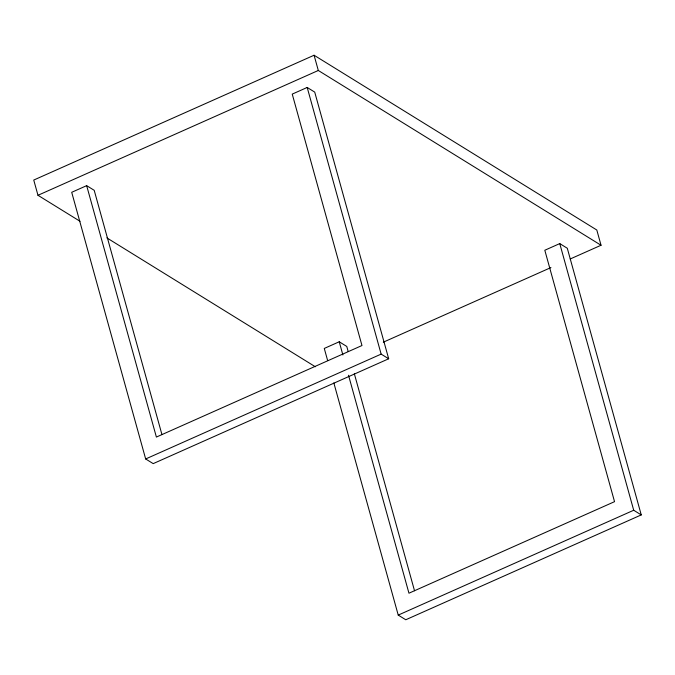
<?xml version="1.0" encoding="UTF-8"?>
<svg xmlns="http://www.w3.org/2000/svg" width="675" height="675" viewBox="0 0 675 675"><rect width="100%" height="100%" fill="white"/><g stroke="black" fill="none" stroke-linecap="round" stroke-linejoin="round"><path stroke-width="1.01" d="M570.206 258.981L601.037 245.253L596.81 230.015L314.077 55.24L33.75 180.056L37.977 195.294L80.03 221.29M37.977 195.294L318.305 70.478L601.037 245.253M86.662 185.65L71.71 192.307L145.665 458.966L153.2 463.624L388.682 358.779L314.727 92.112L307.192 87.455L292.241 94.112L361.969 345.532L156.389 437.071L86.662 185.65L94.205 190.308L161.958 434.632M348.173 351.515L346.773 346.444L339.23 341.778L324.278 348.435L327.653 360.602M333.838 382.911L398.233 615.102L405.768 619.76L641.25 514.915L567.295 248.248L559.761 243.591L544.809 250.248L614.537 501.668L408.957 593.207L348.511 375.241M383.316 342.191L550.943 267.562M145.665 458.966L381.139 354.113L388.682 358.779M398.233 615.102L633.707 510.249L641.25 514.915M106.869 237.887L315.335 366.761M559.761 243.591L633.707 510.249M314.077 55.24L318.305 70.478M307.192 87.455L381.139 354.113M354.358 373.815L414.526 590.768M339.23 341.778L342.883 354.957"/></g></svg>
